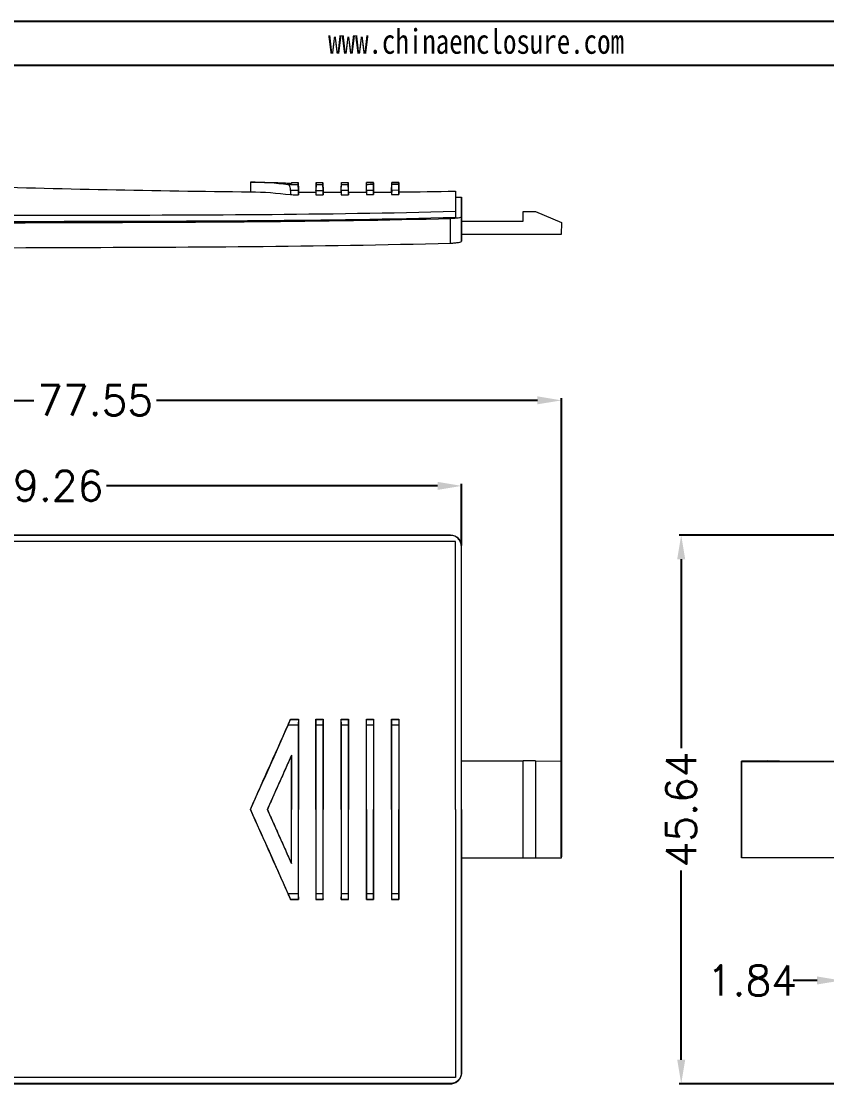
# Model space of a CAD drawing. Header units: inches. Extents: x 319 to 1827, y 1181 to 1488.
# Drawn here: x 1425.2 to 1492.2, y 1246.7 to 1335.1 of the extents above; entities that cross this region are included whole.
import ezdxf

# ---------------------------------------------------------------- set-up
doc = ezdxf.new("R2010")
doc.units = ezdxf.units.IN
doc.layers.add('文字', color=81, linetype='Continuous')
doc.styles.get("Standard").update_dxf_attribs({"font": 'txt', "bigfont": 'gbcbig.shx'})
doc.styles.add('宋体', font='', dxfattribs={"width": 0.8, "height": 3.5})
doc.styles.get('宋体').set_extended_font_data('SimSun')
doc.dimstyles.new('2.5', dxfattribs={"dimtxt": 2.5, "dimasz": 2, "dimexe": 0.18, "dimexo": 0.0625, "dimgap": 0.09, "dimtad": 0, "dimzin": 0, "dimdsep": 46, "dimtxsty": 'Standard', "dimcen": 2, "dimclrd": 3, "dimclre": 3, "dimclrt": 256, "dimadec": 0, "dimazin": 0, "dimtfac": 1, "dimtofl": 0, "dimtmove": 0, "dimatfit": 3, "dimfxl": 1, "dimtolj": 1, "dimtzin": 0, "dimarcsym": 0})

# ---------------------------------------------------------------- blocks, each defined once
blk = doc.blocks.new('*D143')
at = {"color": 3, "lineweight": -2}
for p, q in [((1392.571, 1269.587), (1392.571, 1296.619)), ((1461.829, 1291.487), (1461.829, 1296.619)), ((1394.571, 1296.439), (1422.11, 1296.439)), ((1459.829, 1296.439), (1432.29, 1296.439))]:
    blk.add_line(p, q, dxfattribs=at)
at = {"color": 3}
for points in [[(1394.571, 1296.772), (1394.571, 1296.106), (1392.571, 1296.439)], [(1459.829, 1296.772), (1459.829, 1296.106), (1461.829, 1296.439)]]:
    blk.add_solid(points, dxfattribs=at)
at = {"layer": 'Defpoints', "color": 0}
for p in [(1461.829, 1296.439), (1461.829, 1291.424), (1392.571, 1269.524)]:
    blk.add_point(p, dxfattribs=at)
at = {"insert": (1427.2, 1296.439), "char_height": 2.5, "attachment_point": 5}
blk.add_mtext('\\A1;69.26', dxfattribs=at)
blk = doc.blocks.new('*D146')
at = {"color": 3, "lineweight": -2}
for p, q in [((1494.251, 1292.342), (1479.911, 1292.342)), ((1480.091, 1290.342), (1480.091, 1274.614)), ((1480.091, 1248.707), (1480.091, 1264.434)), ((1494.251, 1246.707), (1479.911, 1246.707))]:
    blk.add_line(p, q, dxfattribs=at)
at = {"color": 3}
for points in [[(1479.758, 1290.342), (1480.424, 1290.342), (1480.091, 1292.342)], [(1479.758, 1248.707), (1480.424, 1248.707), (1480.091, 1246.707)]]:
    blk.add_solid(points, dxfattribs=at)
at = {"layer": 'Defpoints', "color": 0}
for p in [(1494.314, 1292.342), (1480.091, 1246.707), (1494.314, 1246.707)]:
    blk.add_point(p, dxfattribs=at)
at = {"insert": (1480.091, 1269.524), "char_height": 2.5, "attachment_point": 5, "rotation": 90}
blk.add_mtext('\\A1;45.64', dxfattribs=at)
blk = doc.blocks.new('*D147')
at = {"color": 3, "lineweight": -2}
for p, q in [((1392.571, 1297.233), (1392.571, 1303.735)), ((1470.126, 1265.57), (1470.126, 1303.735)), ((1394.571, 1303.555), (1426.258, 1303.555)), ((1468.126, 1303.555), (1436.438, 1303.555))]:
    blk.add_line(p, q, dxfattribs=at)
at = {"color": 3}
for points in [[(1394.571, 1303.888), (1394.571, 1303.222), (1392.571, 1303.555)], [(1468.126, 1303.888), (1468.126, 1303.222), (1470.126, 1303.555)]]:
    blk.add_solid(points, dxfattribs=at)
at = {"layer": 'Defpoints', "color": 0}
for p in [(1392.571, 1303.555), (1392.571, 1297.171), (1470.126, 1265.507)]:
    blk.add_point(p, dxfattribs=at)
at = {"insert": (1431.348, 1303.555), "char_height": 2.5, "attachment_point": 5}
blk.add_mtext('\\A1;77.55', dxfattribs=at)
blk = doc.blocks.new('*D151')
at = {"color": 3, "lineweight": -2}
for p, q in [((1493.396, 1256.503), (1493.396, 1255.115)), ((1491.396, 1255.295), (1489.396, 1255.295)), ((1495.237, 1255.358), (1495.237, 1255.475)), ((1497.237, 1255.295), (1499.237, 1255.295))]:
    blk.add_line(p, q, dxfattribs=at)
at = {"color": 3}
for points in [[(1491.396, 1255.629), (1491.396, 1254.962), (1493.396, 1255.295)], [(1497.237, 1255.629), (1497.237, 1254.962), (1495.237, 1255.295)]]:
    blk.add_solid(points, dxfattribs=at)
at = {"layer": 'Defpoints', "color": 0}
for p in [(1493.396, 1256.565), (1493.396, 1255.295), (1495.237, 1255.295)]:
    blk.add_point(p, dxfattribs=at)
at = {"insert": (1485.972, 1255.295), "char_height": 2.5, "attachment_point": 5}
blk.add_mtext('\\A1;1.84', dxfattribs=at)

msp = doc.modelspace()

# ---------------------------------------------------------------- linework, layer by layer
for p, q in [((1358.201, 1335.091), (1574.983, 1335.091)), ((1365.5, 1331.441), (1571.334, 1331.441))]:
    msp.add_line(p, q)
at = {"color": 7, "linetype": 'Continuous', "lineweight": 15}
for p, q in [((1444.273, 1321.701), (1444.258, 1320.901)), ((1447.672, 1321.675), (1447.671, 1321.6)), ((1448.244, 1321.669), (1448.244, 1321.672)), ((1448.244, 1321.668), (1448.244, 1321.672)), ((1448.258, 1320.867), (1448.244, 1321.669)), ((1449.722, 1321.667), (1449.708, 1320.868)), ((1450.294, 1321.661), (1450.294, 1321.666)), ((1450.308, 1320.861), (1450.294, 1321.661)), ((1451.808, 1320.866), (1451.822, 1321.665)), ((1452.394, 1321.666), (1452.394, 1321.661)), ((1452.408, 1320.861), (1452.394, 1321.661)), ((1453.908, 1320.871), (1453.922, 1321.671)), ((1454.498, 1321.671), (1453.919, 1321.668)), ((1454.494, 1321.674), (1454.494, 1321.669)), ((1454.508, 1320.868), (1454.494, 1321.669)), ((1456.008, 1320.884), (1456.022, 1321.684)), ((1456.598, 1321.686), (1456.019, 1321.681)), ((1456.594, 1321.689), (1456.594, 1321.684)), ((1456.608, 1320.884), (1456.594, 1321.684)), ((1447.601, 1321.002), (1447.597, 1320.666)), ((1448.253, 1321), (1447.601, 1321.002)), ((1448.253, 1321), (1448.258, 1320.664)), ((1449.714, 1320.997), (1449.708, 1320.661)), ((1450.303, 1320.996), (1449.714, 1320.997)), ((1450.303, 1320.996), (1450.308, 1320.661)), ((1451.814, 1320.998), (1451.808, 1320.663)), ((1452.403, 1320.999), (1451.814, 1320.998)), ((1452.403, 1320.999), (1452.408, 1320.664)), ((1453.914, 1321.006), (1453.908, 1320.671)), ((1454.503, 1321.009), (1453.914, 1321.006)), ((1454.503, 1321.009), (1454.508, 1320.674)), ((1456.014, 1321.021), (1456.008, 1320.686)), ((1456.603, 1321.027), (1456.014, 1321.021)), ((1456.603, 1321.027), (1456.608, 1320.692)), ((1461.807, 1320.463), (1461.807, 1320.452)), ((1461.807, 1320.463), (1461.807, 1320.457)), ((1461.824, 1318.463), (1461.807, 1320.452)), ((1461.308, 1319.257), (1461.308, 1318.751)), ((1461.811, 1318.825), (1461.829, 1316.802)), ((1466.958, 1318.463), (1466.958, 1319.263)), ((1466.958, 1319.263), (1467.958, 1319.263)), ((1467.958, 1319.263), (1470.126, 1318.356)), ((1460.908, 1316.634), (1460.908, 1318.662)), ((1461.824, 1318.407), (1461.824, 1318.463)), ((1461.824, 1318.463), (1466.958, 1318.463)), ((1470.126, 1318.356), (1470.108, 1317.363)), ((1470.108, 1317.363), (1461.827, 1317.363)), ((1460.908, 1292.324), (1460.908, 1292.342)), ((1461.829, 1291.424), (1461.811, 1291.424)), ((1447.597, 1277.024), (1447.601, 1277.019)), ((1447.601, 1277.019), (1448.253, 1277.019)), ((1448.258, 1277.024), (1448.253, 1277.019)), ((1449.708, 1277.024), (1449.714, 1277.019)), ((1449.714, 1277.019), (1450.303, 1277.019)), ((1450.308, 1277.024), (1450.303, 1277.019)), ((1451.808, 1277.024), (1451.814, 1277.019)), ((1451.814, 1277.019), (1452.403, 1277.019)), ((1452.408, 1277.024), (1452.403, 1277.019)), ((1453.908, 1277.024), (1453.914, 1277.019)), ((1453.914, 1277.019), (1454.503, 1277.019)), ((1454.508, 1277.024), (1454.503, 1277.019)), ((1456.008, 1277.024), (1456.014, 1277.019)), ((1456.014, 1277.019), (1456.603, 1277.019)), ((1456.608, 1277.024), (1456.603, 1277.019)), ((1447.672, 1274.031), (1447.658, 1273.965)), ((1461.824, 1269.524), (1461.824, 1273.544)), ((1466.958, 1273.544), (1461.824, 1273.544)), ((1466.958, 1265.491), (1466.958, 1273.558)), ((1467.958, 1273.558), (1466.958, 1273.558)), ((1467.958, 1273.558), (1467.958, 1265.491)), ((1467.958, 1273.558), (1470.126, 1273.542)), ((1470.126, 1265.507), (1470.126, 1273.542)), ((1487.264, 1273.558), (1485.096, 1273.542)), ((1485.114, 1273.524), (1485.096, 1273.542)), ((1485.096, 1265.507), (1485.096, 1273.542)), ((1485.114, 1273.524), (1495.214, 1273.524)), ((1485.114, 1273.524), (1485.114, 1265.524)), ((1487.264, 1273.558), (1488.264, 1273.558)), ((1488.264, 1273.544), (1488.264, 1273.558)), ((1488.264, 1273.544), (1493.398, 1273.544)), ((1461.824, 1265.505), (1461.824, 1269.524)), ((1447.658, 1265.084), (1447.672, 1265.018)), ((1461.824, 1265.505), (1466.958, 1265.505)), ((1466.958, 1265.491), (1467.958, 1265.491)), ((1467.958, 1265.491), (1470.126, 1265.507)), ((1485.096, 1265.507), (1485.114, 1265.524)), ((1487.264, 1265.491), (1485.096, 1265.507)), ((1485.114, 1265.524), (1495.214, 1265.524)), ((1488.264, 1265.491), (1487.264, 1265.491)), ((1493.398, 1265.505), (1488.264, 1265.505)), ((1488.264, 1265.505), (1488.264, 1265.491)), ((1447.601, 1262.03), (1447.597, 1262.024)), ((1448.253, 1262.03), (1447.601, 1262.03)), ((1448.253, 1262.03), (1448.258, 1262.024)), ((1449.714, 1262.03), (1449.708, 1262.024)), ((1450.303, 1262.03), (1449.714, 1262.03)), ((1450.303, 1262.03), (1450.308, 1262.024)), ((1451.814, 1262.03), (1451.808, 1262.024)), ((1452.403, 1262.03), (1451.814, 1262.03)), ((1452.403, 1262.03), (1452.408, 1262.024)), ((1453.914, 1262.03), (1453.908, 1262.024)), ((1454.503, 1262.03), (1453.914, 1262.03)), ((1454.503, 1262.03), (1454.508, 1262.024)), ((1456.014, 1262.03), (1456.008, 1262.024)), ((1456.603, 1262.03), (1456.014, 1262.03)), ((1456.603, 1262.03), (1456.608, 1262.024)), ((1461.811, 1247.625), (1461.829, 1247.625)), ((1460.908, 1246.707), (1460.908, 1246.724))]:
    msp.add_line(p, q, dxfattribs=at)
for points, knots in [([(1396.559, 1322.303), (1404.5, 1321.891), (1412.452, 1321.598), (1424.382, 1321.264), (1428.359, 1321.17), (1436.31, 1321.007), (1440.285, 1320.939), (1444.258, 1320.901)], [0, 0, 0, 0, 0.5, 0.5, 0.75, 0.75, 1, 1, 1, 1]), ([(1444.273, 1321.701), (1444.659, 1321.697), (1445.124, 1321.693), (1445.588, 1321.689), (1445.666, 1321.689)], [0.381118637, 0.381118637, 0.381118637, 0.381118637, 0.387911711, 0.389288642, 0.389288642, 0.389288642, 0.389288642]), ([(1445.666, 1321.689), (1445.832, 1321.687), (1446.165, 1321.682), (1446.665, 1321.664), (1447.168, 1321.638), (1447.504, 1321.612), (1447.672, 1321.6)], [0, 0, 0, 0, 0.248079, 0.497444, 0.748088, 1, 1, 1, 1]), ([(1447.601, 1321.002), (1447.603, 1321.134), (1447.58, 1321.26), (1447.504, 1321.436), (1447.453, 1321.487), (1447.399, 1321.493)], [0, 0, 0, 0, 0.5, 0.5, 1, 1, 1, 1]), ([(1448.244, 1321.669), (1448.244, 1321.666), (1448.244, 1321.66), (1448.244, 1321.609), (1448.244, 1321.534), (1448.244, 1321.49)], [0, 0, 0, 0, 0.252031, 0.568127, 1, 1, 1, 1]), ([(1448.244, 1321.49), (1448.244, 1321.484), (1448.245, 1321.428), (1448.248, 1321.249), (1448.25, 1321.126), (1448.253, 1321)], [0, 0, 0, 0, 0.5, 0.5, 1, 1, 1, 1]), ([(1449.714, 1320.997), (1449.716, 1321.123), (1449.719, 1321.245), (1449.722, 1321.425), (1449.722, 1321.481), (1449.722, 1321.487)], [0, 0, 0, 0, 0.5, 0.5, 1, 1, 1, 1]), ([(1450.294, 1321.661), (1450.294, 1321.654), (1450.294, 1321.639), (1450.294, 1321.54), (1450.294, 1321.487)], [0, 0, 0, 0, 0.467177, 1, 1, 1, 1]), ([(1450.294, 1321.487), (1450.294, 1321.48), (1450.295, 1321.425), (1450.298, 1321.245), (1450.3, 1321.122), (1450.303, 1320.996)], [0, 0, 0, 0, 0.5, 0.5, 1, 1, 1, 1]), ([(1451.814, 1320.998), (1451.816, 1321.124), (1451.819, 1321.247), (1451.822, 1321.426), (1451.822, 1321.482), (1451.822, 1321.488)], [0, 0, 0, 0, 0.5, 0.5, 1, 1, 1, 1]), ([(1452.394, 1321.661), (1452.394, 1321.654), (1452.394, 1321.639), (1452.394, 1321.542), (1452.394, 1321.49)], [0, 0, 0, 0, 0.467712, 1, 1, 1, 1]), ([(1452.394, 1321.49), (1452.394, 1321.483), (1452.395, 1321.428), (1452.398, 1321.248), (1452.4, 1321.125), (1452.403, 1320.999)], [0, 0, 0, 0, 0.5, 0.5, 1, 1, 1, 1]), ([(1453.914, 1321.006), (1453.916, 1321.132), (1453.919, 1321.255), (1453.922, 1321.435), (1453.922, 1321.49), (1453.922, 1321.496)], [0, 0, 0, 0, 0.5, 0.5, 1, 1, 1, 1]), ([(1453.922, 1321.496), (1453.922, 1321.548), (1453.922, 1321.639), (1453.922, 1321.654), (1453.922, 1321.66)], [0, 0, 0, 0, 0.571741, 1, 1, 1, 1]), ([(1454.494, 1321.663), (1454.494, 1321.656), (1454.494, 1321.642), (1454.494, 1321.551), (1454.494, 1321.5)], [0, 0, 0, 0, 0.427833, 1, 1, 1, 1]), ([(1454.494, 1321.5), (1454.494, 1321.493), (1454.495, 1321.438), (1454.498, 1321.258), (1454.5, 1321.135), (1454.503, 1321.009)], [0, 0, 0, 0, 0.5, 0.5, 1, 1, 1, 1]), ([(1456.014, 1321.021), (1456.016, 1321.147), (1456.019, 1321.27), (1456.022, 1321.45), (1456.022, 1321.506), (1456.022, 1321.512)], [0, 0, 0, 0, 0.5, 0.5, 1, 1, 1, 1]), ([(1456.022, 1321.512), (1456.022, 1321.563), (1456.022, 1321.652), (1456.022, 1321.667), (1456.022, 1321.673)], [0, 0, 0, 0, 0.571746, 1, 1, 1, 1]), ([(1456.594, 1321.678), (1456.594, 1321.672), (1456.594, 1321.657), (1456.594, 1321.568), (1456.594, 1321.517)], [0, 0, 0, 0, 0.427651, 1, 1, 1, 1]), ([(1456.594, 1321.517), (1456.594, 1321.511), (1456.595, 1321.456), (1456.598, 1321.276), (1456.6, 1321.153), (1456.603, 1321.027)], [0, 0, 0, 0, 0.5, 0.5, 1, 1, 1, 1]), ([(1447.597, 1320.666), (1447.669, 1320.666), (1447.741, 1320.665), (1447.813, 1320.665), (1447.887, 1320.665), (1447.962, 1320.665), (1448.036, 1320.664), (1448.11, 1320.664), (1448.184, 1320.664), (1448.258, 1320.664)], [0, 0, 0, 0, 0.0002156676, 0.0002156676, 0.0002156676, 0.0004383215, 0.0004383215, 0.0004383215, 0.0006609755, 0.0006609755, 0.0006609755, 0.0006609755]), ([(1448.258, 1320.664), (1448.258, 1320.697), (1448.258, 1320.762), (1448.258, 1320.845), (1448.258, 1320.858), (1448.258, 1320.867)], [0, 0, 0, 0, 0.271994, 0.543988, 1, 1, 1, 1]), ([(1449.708, 1320.661), (1449.775, 1320.661), (1449.842, 1320.661), (1449.909, 1320.661), (1450.042, 1320.661), (1450.175, 1320.661), (1450.308, 1320.661)], [0, 0, 0, 0, 0.0002003768, 0.0002003768, 0.0002003768, 0.000600003, 0.000600003, 0.000600003, 0.000600003]), ([(1450.308, 1320.661), (1450.308, 1320.693), (1450.308, 1320.758), (1450.308, 1320.839), (1450.308, 1320.852), (1450.308, 1320.861)], [0, 0, 0, 0, 0.272286, 0.544572, 1, 1, 1, 1]), ([(1451.808, 1320.663), (1451.875, 1320.663), (1451.942, 1320.663), (1452.009, 1320.663), (1452.142, 1320.663), (1452.275, 1320.664), (1452.408, 1320.664)], [0, 0, 0, 0, 0.0002003983, 0.0002003983, 0.0002003983, 0.0006000029, 0.0006000029, 0.0006000029, 0.0006000029]), ([(1452.408, 1320.664), (1452.408, 1320.696), (1452.408, 1320.76), (1452.408, 1320.839), (1452.408, 1320.853), (1452.408, 1320.861)], [0, 0, 0, 0, 0.2720331, 0.5440663, 1, 1, 1, 1]), ([(1453.908, 1320.671), (1453.975, 1320.671), (1454.042, 1320.672), (1454.109, 1320.672), (1454.242, 1320.673), (1454.375, 1320.674), (1454.508, 1320.674)], [0, 0, 0, 0, 0.0002004202, 0.0002004202, 0.0002004202, 0.0006000094, 0.0006000094, 0.0006000094, 0.0006000094]), ([(1454.508, 1320.674), (1454.508, 1320.706), (1454.508, 1320.769), (1454.508, 1320.847), (1454.508, 1320.86), (1454.508, 1320.868)], [0, 0, 0, 0, 0.2712044, 0.5424088, 1, 1, 1, 1]), ([(1456.008, 1320.686), (1456.075, 1320.687), (1456.142, 1320.688), (1456.209, 1320.688), (1456.342, 1320.69), (1456.475, 1320.691), (1456.608, 1320.692)], [0, 0, 0, 0, 0.000200441, 0.000200441, 0.000200441, 0.0006000243, 0.0006000243, 0.0006000243, 0.0006000243]), ([(1456.608, 1320.692), (1456.608, 1320.723), (1456.608, 1320.785), (1456.608, 1320.863), (1456.608, 1320.876), (1456.608, 1320.884)], [0, 0, 0, 0, 0.269793, 0.539586, 1, 1, 1, 1]), ([(1461.308, 1320.954), (1461.308, 1320.954), (1461.308, 1320.812), (1461.308, 1320.245), (1461.308, 1319.821), (1461.308, 1319.257)], [0, 0, 0, 0, 0.5, 0.5, 1, 1, 1, 1]), ([(1461.807, 1320.452), (1461.807, 1320.433), (1461.807, 1320.393), (1461.808, 1320.07), (1461.809, 1319.57), (1461.811, 1319.073), (1461.811, 1318.825)], [0, 0, 0, 0, 0.234313, 0.496457, 0.748061, 1, 1, 1, 1]), ([(1460.908, 1318.662), (1455.519, 1318.518), (1450.129, 1318.442), (1439.349, 1318.349), (1433.958, 1318.332), (1423.177, 1318.3), (1417.786, 1318.29), (1407.006, 1318.393), (1401.617, 1318.506), (1396.23, 1318.726)], [0, 0, 0, 0, 0.25, 0.25, 0.5, 0.5, 0.75, 0.75, 1, 1, 1, 1]), ([(1461.308, 1318.751), (1455.887, 1318.604), (1450.465, 1318.529), (1439.62, 1318.441), (1434.197, 1318.43), (1423.351, 1318.41), (1417.928, 1318.406), (1407.083, 1318.521), (1401.662, 1318.638), (1396.243, 1318.862)], [0, 0, 0, 0, 0.25, 0.25, 0.5, 0.5, 0.75, 0.75, 1, 1, 1, 1]), ([(1461.308, 1319.257), (1455.888, 1319.111), (1450.467, 1319.035), (1439.627, 1318.949), (1434.207, 1318.94), (1423.366, 1318.92), (1417.946, 1318.918), (1407.106, 1319.038), (1401.686, 1319.155), (1396.267, 1319.379)], [0, 0, 0, 0, 0.25, 0.25, 0.5, 0.5, 0.75, 0.75, 1, 1, 1, 1]), ([(1461.808, 1318.825), (1461.808, 1318.807), (1461.785, 1318.789), (1461.696, 1318.753), (1461.629, 1318.736), (1461.381, 1318.691), (1461.148, 1318.669), (1460.908, 1318.662)], [0, 0, 0, 0, 0.25, 0.25, 0.5, 0.5, 1, 1, 1, 1]), ([(1394.409, 1316.72), (1399.947, 1316.472), (1405.487, 1316.345), (1416.57, 1316.23), (1422.113, 1316.243), (1433.198, 1316.286), (1438.741, 1316.307), (1449.826, 1316.406), (1455.367, 1316.485), (1460.908, 1316.634)], [0, 0, 0, 0, 0.25, 0.25, 0.5, 0.5, 0.75, 0.75, 1, 1, 1, 1]), ([(1460.908, 1316.634), (1461.03, 1316.637), (1461.15, 1316.644), (1461.373, 1316.665), (1461.474, 1316.679), (1461.727, 1316.726), (1461.826, 1316.765), (1461.826, 1316.802)], [0, 0, 0, 0, 0.25, 0.25, 0.5, 0.5, 1, 1, 1, 1]), ([(1460.908, 1292.342), (1455.367, 1292.342), (1449.826, 1292.342), (1438.741, 1292.342), (1433.199, 1292.342), (1422.114, 1292.342), (1416.571, 1292.342), (1405.487, 1292.343), (1399.946, 1292.343), (1394.409, 1292.343)], [0, 0, 0, 0, 0.25, 0.25, 0.5, 0.5, 0.75, 0.75, 1, 1, 1, 1]), ([(1460.908, 1292.324), (1455.519, 1292.324), (1450.129, 1292.324), (1439.349, 1292.324), (1433.958, 1292.324), (1423.177, 1292.324), (1417.786, 1292.324), (1407.006, 1292.324), (1401.617, 1292.324), (1396.23, 1292.324)], [0, 0, 0, 0, 0.25, 0.25, 0.5, 0.5, 0.75, 0.75, 1, 1, 1, 1]), ([(1461.826, 1291.424), (1461.826, 1291.545), (1461.802, 1291.663), (1461.711, 1291.885), (1461.644, 1291.986), (1461.391, 1292.241), (1461.152, 1292.342), (1460.908, 1292.342)], [0, 0, 0, 0, 0.25, 0.25, 0.5, 0.5, 1, 1, 1, 1]), ([(1461.808, 1291.424), (1461.808, 1291.542), (1461.785, 1291.658), (1461.696, 1291.876), (1461.629, 1291.975), (1461.381, 1292.225), (1461.148, 1292.324), (1460.908, 1292.324)], [0, 0, 0, 0, 0.25, 0.25, 0.5, 0.5, 1, 1, 1, 1]), ([(1461.308, 1291.824), (1455.888, 1291.824), (1450.467, 1291.824), (1439.627, 1291.824), (1434.207, 1291.824), (1423.366, 1291.824), (1417.946, 1291.824), (1407.106, 1291.824), (1401.686, 1291.824), (1396.267, 1291.824)], [0, 0, 0, 0, 0.25, 0.25, 0.5, 0.5, 0.75, 0.75, 1, 1, 1, 1]), ([(1461.308, 1269.524), (1461.308, 1273.257), (1461.308, 1276.985), (1461.308, 1284.429), (1461.308, 1288.135), (1461.308, 1291.824)], [0, 0, 0, 0, 0.5, 0.5, 1, 1, 1, 1]), ([(1447.399, 1276.545), (1447.453, 1276.665), (1447.504, 1276.781), (1447.58, 1276.96), (1447.603, 1277.016), (1447.601, 1277.019)], [0, 0, 0, 0, 0.5, 0.5, 1, 1, 1, 1]), ([(1447.597, 1277.024), (1447.669, 1277.024), (1447.741, 1277.024), (1447.813, 1277.024), (1447.887, 1277.024), (1447.962, 1277.024), (1448.036, 1277.024), (1448.11, 1277.024), (1448.184, 1277.024), (1448.258, 1277.024)], [0, 0, 0, 0, 0.0002156676, 0.0002156676, 0.0002156676, 0.0004383215, 0.0004383215, 0.0004383215, 0.0006609755, 0.0006609755, 0.0006609755, 0.0006609755]), ([(1448.253, 1277.019), (1448.25, 1277.016), (1448.248, 1276.965), (1448.245, 1276.792), (1448.244, 1276.671), (1448.244, 1276.545)], [0, 0, 0, 0, 0.5, 0.5, 1, 1, 1, 1]), ([(1449.708, 1277.024), (1449.775, 1277.024), (1449.842, 1277.024), (1449.909, 1277.024), (1450.042, 1277.024), (1450.175, 1277.024), (1450.308, 1277.024)], [0, 0, 0, 0, 0.0002003768, 0.0002003768, 0.0002003768, 0.000600003, 0.000600003, 0.000600003, 0.000600003]), ([(1449.722, 1276.544), (1449.722, 1276.67), (1449.722, 1276.791), (1449.719, 1276.965), (1449.716, 1277.016), (1449.714, 1277.019)], [0, 0, 0, 0, 0.5, 0.5, 1, 1, 1, 1]), ([(1450.303, 1277.019), (1450.3, 1277.016), (1450.298, 1276.965), (1450.295, 1276.791), (1450.294, 1276.67), (1450.294, 1276.544)], [0, 0, 0, 0, 0.5, 0.5, 1, 1, 1, 1]), ([(1451.808, 1277.024), (1451.875, 1277.024), (1451.942, 1277.024), (1452.009, 1277.024), (1452.142, 1277.024), (1452.275, 1277.024), (1452.408, 1277.024)], [0, 0, 0, 0, 0.0002003983, 0.0002003983, 0.0002003983, 0.0006000029, 0.0006000029, 0.0006000029, 0.0006000029]), ([(1451.822, 1276.544), (1451.822, 1276.67), (1451.822, 1276.791), (1451.819, 1276.965), (1451.816, 1277.016), (1451.814, 1277.019)], [0, 0, 0, 0, 0.5, 0.5, 1, 1, 1, 1]), ([(1452.403, 1277.019), (1452.4, 1277.016), (1452.398, 1276.965), (1452.395, 1276.791), (1452.394, 1276.67), (1452.394, 1276.544)], [0, 0, 0, 0, 0.5, 0.5, 1, 1, 1, 1]), ([(1453.908, 1277.024), (1453.975, 1277.024), (1454.042, 1277.024), (1454.109, 1277.024), (1454.242, 1277.024), (1454.375, 1277.024), (1454.508, 1277.024)], [0, 0, 0, 0, 0.0002004202, 0.0002004202, 0.0002004202, 0.0006000094, 0.0006000094, 0.0006000094, 0.0006000094]), ([(1453.922, 1276.543), (1453.922, 1276.67), (1453.922, 1276.791), (1453.919, 1276.965), (1453.916, 1277.016), (1453.914, 1277.019)], [0, 0, 0, 0, 0.5, 0.5, 1, 1, 1, 1]), ([(1454.503, 1277.019), (1454.5, 1277.016), (1454.498, 1276.965), (1454.495, 1276.791), (1454.494, 1276.67), (1454.494, 1276.543)], [0, 0, 0, 0, 0.5, 0.5, 1, 1, 1, 1]), ([(1456.008, 1277.024), (1456.075, 1277.024), (1456.142, 1277.024), (1456.209, 1277.024), (1456.342, 1277.024), (1456.475, 1277.024), (1456.608, 1277.024)], [0, 0, 0, 0, 0.000200441, 0.000200441, 0.000200441, 0.0006000243, 0.0006000243, 0.0006000243, 0.0006000243]), ([(1456.022, 1276.543), (1456.022, 1276.669), (1456.022, 1276.791), (1456.019, 1276.965), (1456.016, 1277.016), (1456.014, 1277.019)], [0, 0, 0, 0, 0.5, 0.5, 1, 1, 1, 1]), ([(1456.603, 1277.019), (1456.6, 1277.016), (1456.598, 1276.965), (1456.595, 1276.791), (1456.594, 1276.669), (1456.594, 1276.543)], [0, 0, 0, 0, 0.5, 0.5, 1, 1, 1, 1]), ([(1456.594, 1276.543), (1456.594, 1276.153), (1456.594, 1275.373), (1456.594, 1274.203), (1456.594, 1273.033), (1456.594, 1271.863), (1456.594, 1270.694), (1456.594, 1269.914), (1456.594, 1269.524)], [0, 0, 0, 0, 0.166844, 0.333614, 0.500312, 0.66694, 0.833502, 1, 1, 1, 1]), ([(1447.672, 1274.031), (1447.504, 1273.652), (1447.168, 1272.898), (1446.665, 1271.768), (1446.165, 1270.644), (1445.832, 1269.897), (1445.666, 1269.524)], [0, 0, 0, 0, 0.251912, 0.502556, 0.751921, 1, 1, 1, 1]), ([(1445.666, 1269.524), (1445.832, 1269.152), (1446.165, 1268.404), (1446.665, 1267.281), (1447.168, 1266.151), (1447.504, 1265.396), (1447.672, 1265.018)], [0, 0, 0, 0, 0.248079, 0.497444, 0.748088, 1, 1, 1, 1]), ([(1456.594, 1269.524), (1456.594, 1269.135), (1456.594, 1268.355), (1456.594, 1267.186), (1456.594, 1266.016), (1456.594, 1264.846), (1456.594, 1263.676), (1456.594, 1262.896), (1456.594, 1262.506)], [0, 0, 0, 0, 0.166498, 0.33306, 0.499688, 0.666386, 0.833156, 1, 1, 1, 1]), ([(1461.308, 1269.524), (1461.308, 1265.792), (1461.308, 1262.064), (1461.308, 1254.62), (1461.308, 1250.914), (1461.308, 1247.224)], [0, 0, 0, 0, 0.5, 0.5, 1, 1, 1, 1]), ([(1447.601, 1262.03), (1447.603, 1262.033), (1447.58, 1262.09), (1447.504, 1262.266), (1447.453, 1262.384), (1447.399, 1262.504)], [0, 0, 0, 0, 0.5, 0.5, 1, 1, 1, 1]), ([(1448.244, 1262.504), (1448.244, 1262.378), (1448.245, 1262.258), (1448.248, 1262.084), (1448.25, 1262.032), (1448.253, 1262.03)], [0, 0, 0, 0, 0.5, 0.5, 1, 1, 1, 1]), ([(1449.714, 1262.03), (1449.716, 1262.032), (1449.719, 1262.084), (1449.722, 1262.257), (1449.722, 1262.378), (1449.722, 1262.505)], [0, 0, 0, 0, 0.5, 0.5, 1, 1, 1, 1]), ([(1450.294, 1262.505), (1450.294, 1262.379), (1450.295, 1262.258), (1450.298, 1262.084), (1450.3, 1262.032), (1450.303, 1262.03)], [0, 0, 0, 0, 0.5, 0.5, 1, 1, 1, 1]), ([(1451.814, 1262.03), (1451.816, 1262.032), (1451.819, 1262.084), (1451.822, 1262.258), (1451.822, 1262.379), (1451.822, 1262.505)], [0, 0, 0, 0, 0.5, 0.5, 1, 1, 1, 1]), ([(1452.394, 1262.505), (1452.394, 1262.379), (1452.395, 1262.258), (1452.398, 1262.084), (1452.4, 1262.032), (1452.403, 1262.03)], [0, 0, 0, 0, 0.5, 0.5, 1, 1, 1, 1]), ([(1453.914, 1262.03), (1453.916, 1262.032), (1453.919, 1262.084), (1453.922, 1262.258), (1453.922, 1262.379), (1453.922, 1262.505)], [0, 0, 0, 0, 0.5, 0.5, 1, 1, 1, 1]), ([(1454.494, 1262.505), (1454.494, 1262.379), (1454.495, 1262.258), (1454.498, 1262.084), (1454.5, 1262.032), (1454.503, 1262.03)], [0, 0, 0, 0, 0.5, 0.5, 1, 1, 1, 1]), ([(1456.014, 1262.03), (1456.016, 1262.032), (1456.019, 1262.084), (1456.022, 1262.258), (1456.022, 1262.379), (1456.022, 1262.506)], [0, 0, 0, 0, 0.5, 0.5, 1, 1, 1, 1]), ([(1456.594, 1262.506), (1456.594, 1262.379), (1456.595, 1262.258), (1456.598, 1262.084), (1456.6, 1262.032), (1456.603, 1262.03)], [0, 0, 0, 0, 0.5, 0.5, 1, 1, 1, 1]), ([(1447.597, 1262.024), (1447.669, 1262.024), (1447.741, 1262.024), (1447.813, 1262.024), (1447.887, 1262.024), (1447.962, 1262.024), (1448.036, 1262.024), (1448.11, 1262.024), (1448.184, 1262.024), (1448.258, 1262.024)], [0, 0, 0, 0, 0.0002156676, 0.0002156676, 0.0002156676, 0.0004383215, 0.0004383215, 0.0004383215, 0.0006609755, 0.0006609755, 0.0006609755, 0.0006609755]), ([(1449.708, 1262.024), (1449.775, 1262.024), (1449.842, 1262.024), (1449.909, 1262.024), (1450.042, 1262.024), (1450.175, 1262.024), (1450.308, 1262.024)], [0, 0, 0, 0, 0.0002003768, 0.0002003768, 0.0002003768, 0.000600003, 0.000600003, 0.000600003, 0.000600003]), ([(1451.808, 1262.024), (1451.875, 1262.024), (1451.942, 1262.024), (1452.009, 1262.024), (1452.142, 1262.024), (1452.275, 1262.024), (1452.408, 1262.024)], [0, 0, 0, 0, 0.0002003983, 0.0002003983, 0.0002003983, 0.0006000029, 0.0006000029, 0.0006000029, 0.0006000029]), ([(1453.908, 1262.024), (1453.975, 1262.024), (1454.042, 1262.024), (1454.109, 1262.024), (1454.242, 1262.024), (1454.375, 1262.024), (1454.508, 1262.024)], [0, 0, 0, 0, 0.0002004202, 0.0002004202, 0.0002004202, 0.0006000094, 0.0006000094, 0.0006000094, 0.0006000094]), ([(1456.008, 1262.024), (1456.075, 1262.024), (1456.142, 1262.024), (1456.209, 1262.024), (1456.342, 1262.024), (1456.475, 1262.024), (1456.608, 1262.024)], [0, 0, 0, 0, 0.000200441, 0.000200441, 0.000200441, 0.0006000243, 0.0006000243, 0.0006000243, 0.0006000243]), ([(1461.308, 1247.224), (1455.888, 1247.224), (1450.467, 1247.224), (1439.627, 1247.224), (1434.207, 1247.224), (1423.366, 1247.224), (1417.946, 1247.224), (1407.106, 1247.224), (1401.686, 1247.224), (1396.267, 1247.224)], [0, 0, 0, 0, 0.25, 0.25, 0.5, 0.5, 0.75, 0.75, 1, 1, 1, 1]), ([(1461.808, 1247.625), (1461.808, 1247.506), (1461.785, 1247.39), (1461.696, 1247.173), (1461.629, 1247.073), (1461.381, 1246.824), (1461.148, 1246.724), (1460.908, 1246.724)], [0, 0, 0, 0, 0.25, 0.25, 0.5, 0.5, 1, 1, 1, 1]), ([(1460.908, 1246.707), (1461.03, 1246.707), (1461.15, 1246.731), (1461.373, 1246.824), (1461.474, 1246.892), (1461.727, 1247.147), (1461.826, 1247.383), (1461.826, 1247.625)], [0, 0, 0, 0, 0.25, 0.25, 0.5, 0.5, 1, 1, 1, 1]), ([(1394.409, 1246.706), (1399.947, 1246.706), (1405.487, 1246.706), (1416.57, 1246.706), (1422.113, 1246.706), (1433.198, 1246.707), (1438.741, 1246.707), (1449.826, 1246.707), (1455.367, 1246.707), (1460.908, 1246.707)], [0, 0, 0, 0, 0.25, 0.25, 0.5, 0.5, 0.75, 0.75, 1, 1, 1, 1]), ([(1460.908, 1246.724), (1455.519, 1246.724), (1450.129, 1246.724), (1439.349, 1246.724), (1433.958, 1246.724), (1423.177, 1246.724), (1417.786, 1246.724), (1407.006, 1246.724), (1401.617, 1246.724), (1396.23, 1246.724)], [0, 0, 0, 0, 0.25, 0.25, 0.5, 0.5, 0.75, 0.75, 1, 1, 1, 1])]:
    msp.add_open_spline(points, degree=3, knots=knots, dxfattribs=at)
for points in [[(1447.399, 1321.493), (1446.358, 1321.62), (1445.316, 1321.691), (1444.273, 1321.701)], [(1448.244, 1321.49), (1447.963, 1321.491), (1447.681, 1321.492), (1447.399, 1321.493)], [(1447.672, 1321.6), (1447.672, 1321.65), (1447.672, 1321.675), (1447.672, 1321.675)], [(1447.672, 1321.675), (1447.863, 1321.674), (1448.053, 1321.673), (1448.244, 1321.672)], [(1449.722, 1321.487), (1449.722, 1321.607), (1449.722, 1321.667), (1449.722, 1321.667)], [(1449.722, 1321.667), (1449.913, 1321.667), (1450.103, 1321.666), (1450.294, 1321.666)], [(1450.294, 1321.487), (1450.104, 1321.487), (1449.913, 1321.487), (1449.722, 1321.487)], [(1451.822, 1321.665), (1452.013, 1321.666), (1452.203, 1321.666), (1452.394, 1321.666)], [(1451.822, 1321.488), (1451.822, 1321.606), (1451.822, 1321.665), (1451.822, 1321.665)], [(1452.394, 1321.49), (1452.204, 1321.489), (1452.013, 1321.489), (1451.822, 1321.488)], [(1453.922, 1321.671), (1454.113, 1321.672), (1454.303, 1321.672), (1454.494, 1321.674)], [(1454.494, 1321.5), (1454.304, 1321.498), (1454.113, 1321.497), (1453.922, 1321.496)], [(1456.022, 1321.684), (1456.213, 1321.685), (1456.403, 1321.687), (1456.594, 1321.689)], [(1456.594, 1321.517), (1456.404, 1321.515), (1456.213, 1321.513), (1456.022, 1321.512)], [(1444.258, 1320.901), (1445.372, 1320.89), (1446.485, 1320.81), (1447.597, 1320.666)], [(1448.258, 1320.873), (1448.741, 1320.87), (1449.225, 1320.869), (1449.708, 1320.868)], [(1449.708, 1320.868), (1449.708, 1320.868), (1449.708, 1320.799), (1449.708, 1320.661)], [(1450.308, 1320.866), (1450.808, 1320.866), (1451.308, 1320.865), (1451.808, 1320.866)], [(1451.808, 1320.866), (1451.808, 1320.866), (1451.808, 1320.798), (1451.808, 1320.663)], [(1452.408, 1320.866), (1452.908, 1320.867), (1453.408, 1320.869), (1453.908, 1320.871)], [(1453.908, 1320.871), (1453.908, 1320.871), (1453.908, 1320.804), (1453.908, 1320.671)], [(1454.508, 1320.874), (1455.008, 1320.876), (1455.508, 1320.88), (1456.008, 1320.884)], [(1456.008, 1320.884), (1456.008, 1320.884), (1456.008, 1320.818), (1456.008, 1320.686)], [(1456.608, 1320.889), (1458.175, 1320.903), (1459.741, 1320.924), (1461.308, 1320.954)], [(1461.308, 1320.453), (1461.474, 1320.457), (1461.641, 1320.46), (1461.807, 1320.463)], [(1461.829, 1316.802), (1461.827, 1317.704), (1461.825, 1318.241), (1461.824, 1318.407)], [(1461.807, 1269.524), (1461.807, 1276.851), (1461.809, 1284.176), (1461.811, 1291.424)], [(1461.824, 1273.543), (1461.825, 1279.529), (1461.827, 1285.503), (1461.829, 1291.424)], [(1444.258, 1269.524), (1445.372, 1272.026), (1446.485, 1274.527), (1447.597, 1277.024)], [(1444.273, 1269.524), (1445.316, 1271.866), (1446.358, 1274.206), (1447.399, 1276.545)], [(1448.244, 1276.545), (1447.963, 1276.545), (1447.681, 1276.545), (1447.399, 1276.545)], [(1448.244, 1276.545), (1448.244, 1274.207), (1448.244, 1271.866), (1448.244, 1269.524)], [(1448.258, 1277.024), (1448.258, 1274.527), (1448.258, 1272.026), (1448.258, 1269.524)], [(1449.708, 1269.524), (1449.708, 1272.026), (1449.708, 1274.527), (1449.708, 1277.024)], [(1449.722, 1269.524), (1449.722, 1271.866), (1449.722, 1274.206), (1449.722, 1276.544)], [(1450.294, 1276.544), (1450.104, 1276.544), (1449.913, 1276.544), (1449.722, 1276.544)], [(1450.294, 1276.544), (1450.294, 1274.206), (1450.294, 1271.865), (1450.294, 1269.524)], [(1450.308, 1277.024), (1450.308, 1274.527), (1450.308, 1272.026), (1450.308, 1269.524)], [(1451.808, 1269.524), (1451.808, 1272.026), (1451.808, 1274.526), (1451.808, 1277.024)], [(1451.822, 1269.524), (1451.822, 1271.865), (1451.822, 1274.206), (1451.822, 1276.544)], [(1452.394, 1276.544), (1452.204, 1276.544), (1452.013, 1276.544), (1451.822, 1276.544)], [(1452.394, 1276.544), (1452.394, 1274.206), (1452.394, 1271.865), (1452.394, 1269.524)], [(1452.408, 1277.024), (1452.408, 1274.526), (1452.408, 1272.026), (1452.408, 1269.524)], [(1453.908, 1269.524), (1453.908, 1272.026), (1453.908, 1274.526), (1453.908, 1277.024)], [(1453.922, 1269.524), (1453.922, 1271.865), (1453.922, 1274.206), (1453.922, 1276.543)], [(1454.494, 1276.543), (1454.304, 1276.543), (1454.113, 1276.543), (1453.922, 1276.543)], [(1454.494, 1276.543), (1454.494, 1274.205), (1454.494, 1271.865), (1454.494, 1269.524)], [(1454.508, 1277.024), (1454.508, 1274.526), (1454.508, 1272.026), (1454.508, 1269.524)], [(1456.008, 1269.524), (1456.008, 1272.026), (1456.008, 1274.526), (1456.008, 1277.024)], [(1456.022, 1269.524), (1456.022, 1271.865), (1456.022, 1274.205), (1456.022, 1276.543)], [(1456.594, 1276.543), (1456.404, 1276.543), (1456.213, 1276.543), (1456.022, 1276.543)], [(1456.608, 1277.024), (1456.608, 1274.526), (1456.608, 1272.026), (1456.608, 1269.524)], [(1445.681, 1269.524), (1446.34, 1271.005), (1447, 1272.485), (1447.658, 1273.965)], [(1447.658, 1273.965), (1447.658, 1272.485), (1447.658, 1271.005), (1447.658, 1269.524)], [(1447.672, 1274.031), (1447.672, 1272.529), (1447.672, 1271.027), (1447.672, 1269.524)], [(1444.258, 1269.524), (1445.372, 1267.023), (1446.485, 1264.522), (1447.597, 1262.024)], [(1447.399, 1262.504), (1446.358, 1264.842), (1445.316, 1267.183), (1444.273, 1269.524)], [(1447.658, 1265.084), (1447, 1266.564), (1446.34, 1268.044), (1445.681, 1269.524)], [(1447.658, 1269.524), (1447.658, 1268.044), (1447.658, 1266.564), (1447.658, 1265.084)], [(1447.672, 1265.018), (1447.672, 1266.52), (1447.672, 1268.022), (1447.672, 1269.524)], [(1448.244, 1269.524), (1448.244, 1267.183), (1448.244, 1264.842), (1448.244, 1262.504)], [(1448.258, 1262.024), (1448.258, 1264.522), (1448.258, 1267.023), (1448.258, 1269.524)], [(1449.708, 1269.524), (1449.708, 1267.023), (1449.708, 1264.522), (1449.708, 1262.024)], [(1449.722, 1262.505), (1449.722, 1264.843), (1449.722, 1267.183), (1449.722, 1269.524)], [(1450.294, 1269.524), (1450.294, 1267.183), (1450.294, 1264.843), (1450.294, 1262.505)], [(1450.308, 1262.024), (1450.308, 1264.522), (1450.308, 1267.023), (1450.308, 1269.524)], [(1451.808, 1269.524), (1451.808, 1267.023), (1451.808, 1264.522), (1451.808, 1262.024)], [(1451.822, 1262.505), (1451.822, 1264.843), (1451.822, 1267.183), (1451.822, 1269.524)], [(1452.394, 1269.524), (1452.394, 1267.184), (1452.394, 1264.843), (1452.394, 1262.505)], [(1452.408, 1262.024), (1452.408, 1264.522), (1452.408, 1267.023), (1452.408, 1269.524)], [(1453.908, 1269.524), (1453.908, 1267.023), (1453.908, 1264.522), (1453.908, 1262.024)], [(1453.922, 1262.505), (1453.922, 1264.843), (1453.922, 1267.184), (1453.922, 1269.524)], [(1454.494, 1269.524), (1454.494, 1267.184), (1454.494, 1264.843), (1454.494, 1262.505)], [(1454.508, 1262.024), (1454.508, 1264.522), (1454.508, 1267.023), (1454.508, 1269.524)], [(1456.008, 1269.524), (1456.008, 1267.023), (1456.008, 1264.522), (1456.008, 1262.024)], [(1456.022, 1262.506), (1456.022, 1264.844), (1456.022, 1267.184), (1456.022, 1269.524)], [(1456.608, 1262.024), (1456.608, 1264.522), (1456.608, 1267.023), (1456.608, 1269.524)], [(1461.807, 1269.524), (1461.807, 1262.198), (1461.809, 1254.873), (1461.811, 1247.625)], [(1461.829, 1247.625), (1461.827, 1253.545), (1461.825, 1259.519), (1461.824, 1265.506)], [(1448.244, 1262.504), (1447.963, 1262.504), (1447.681, 1262.504), (1447.399, 1262.504)], [(1450.294, 1262.505), (1450.104, 1262.505), (1449.913, 1262.505), (1449.722, 1262.505)], [(1452.394, 1262.505), (1452.204, 1262.505), (1452.013, 1262.505), (1451.822, 1262.505)], [(1454.494, 1262.505), (1454.304, 1262.505), (1454.113, 1262.505), (1453.922, 1262.505)], [(1456.594, 1262.506), (1456.404, 1262.506), (1456.213, 1262.506), (1456.022, 1262.506)]]:
    msp.add_open_spline(points, degree=3, dxfattribs=at)

# ---------------------------------------------------------------- texts
at = {"layer": '文字', "color": 0, "insert": (1450.726, 1334.441), "char_height": 2.05542, "width": 36.11173, "attachment_point": 1, "style": '宋体'}
msp.add_mtext('www.chinaenclosure.com', dxfattribs=at)

# ---------------------------------------------------------------- dimensions: what is measured, and where the dimension line sits
for base, p1, p2, picture, middle in [((1392.5712, 1303.5552), (1470.1255, 1265.5071), (1392.5712, 1297.1709), '*D147', (1431.3484, 1303.5552)), ((1461.829, 1296.439), (1392.571, 1269.524), (1461.829, 1291.424), '*D143', (1427.2, 1296.439)), ((1493.396, 1255.295), (1495.237, 1255.295), (1493.396, 1256.565), '*D151', (1485.972, 1255.295))]:
    dim = msp.add_linear_dim(base=base, p1=p1, p2=p2, dimstyle='2.5')
    dim.commit()
    dim.dimension.update_dxf_attribs({"geometry": picture, "text_midpoint": middle})
dim = msp.add_linear_dim(base=(1480.0908, 1246.7067), p1=(1494.3135, 1292.3421), p2=(1494.3135, 1246.7067), angle=90, dimstyle='2.5')
dim.commit()
dim.dimension.update_dxf_attribs({"geometry": '*D146', "text_midpoint": (1480.0908, 1269.5244)})

doc.saveas('drawing.dxf')
